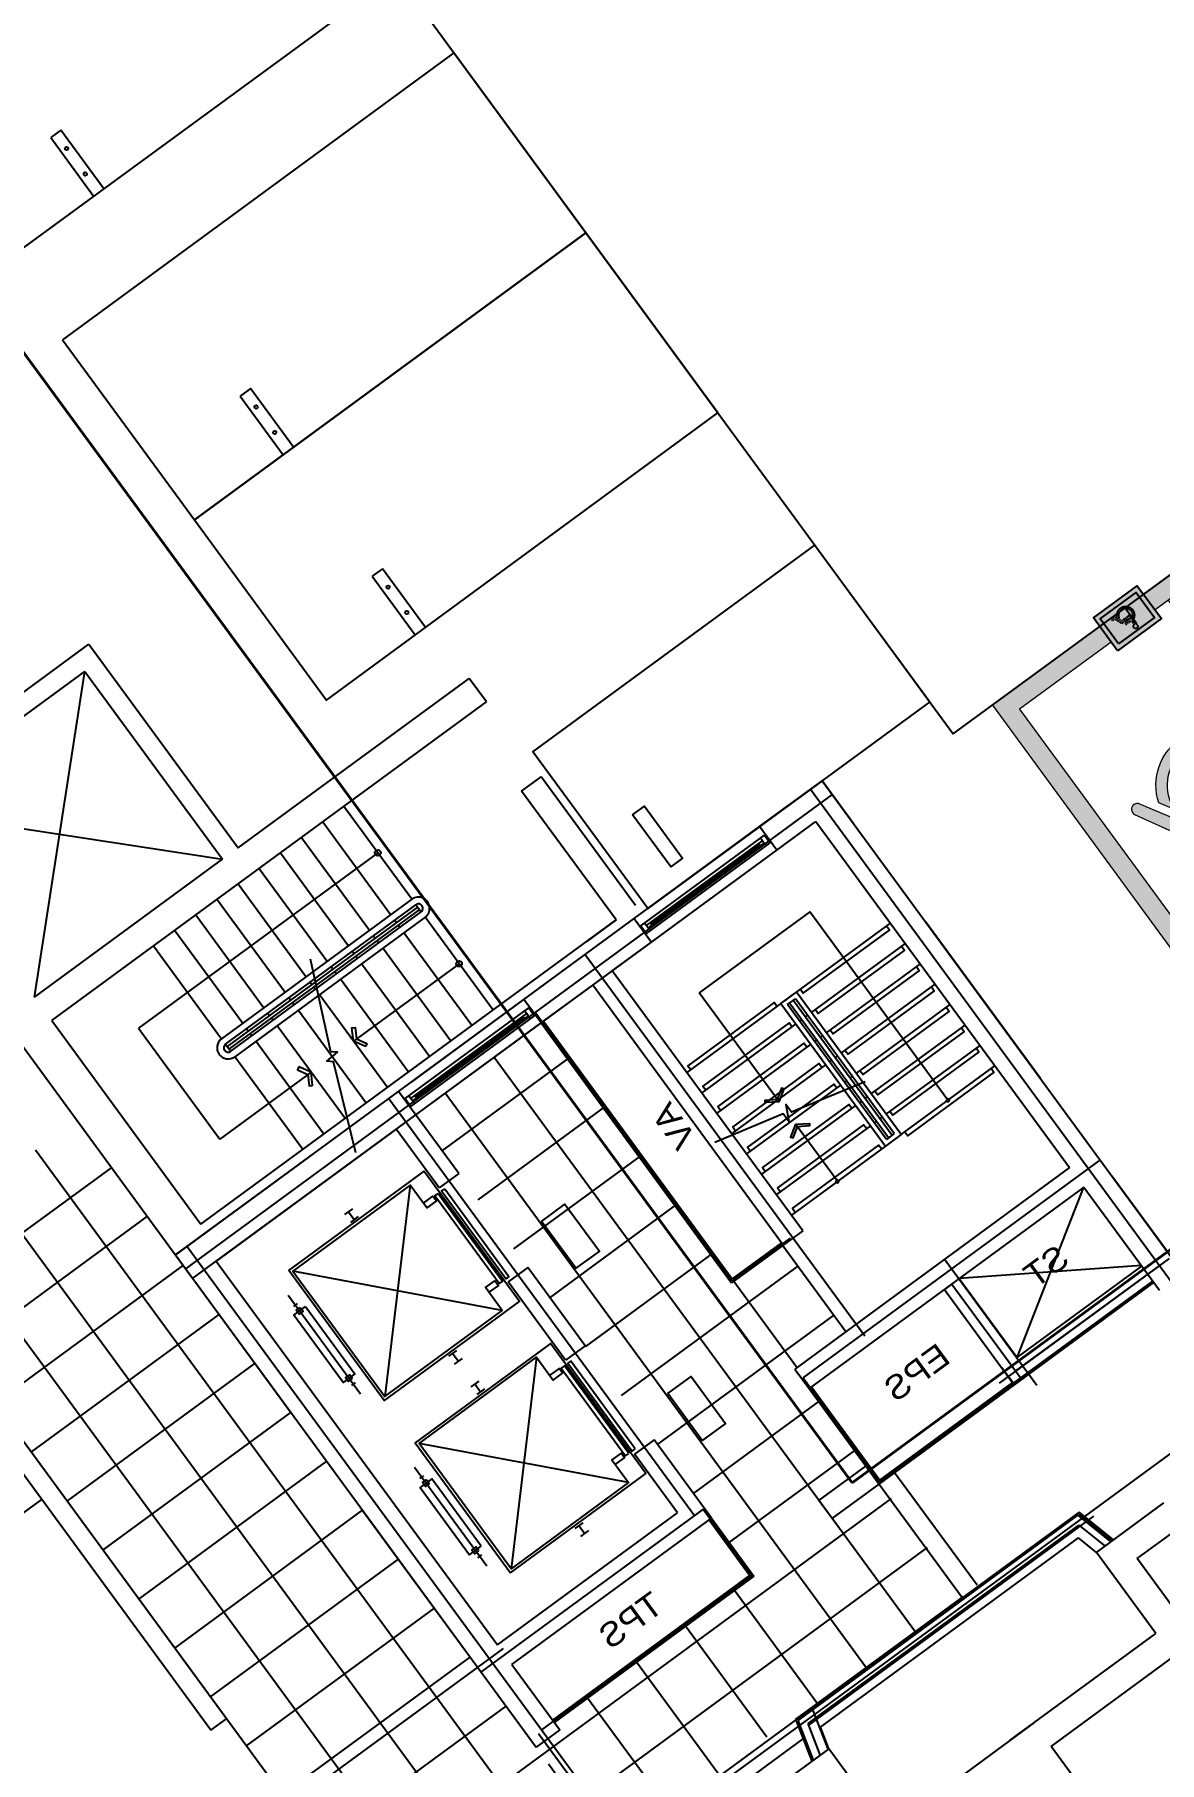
# Model space of a CAD drawing. Header units: millimetres. Extents: x 75184266 to 76346726, y -35077925 to -33679385.
# Drawn here: x 75500090 to 75511677, y -34609122 to -34591327 of the extents above; entities that cross this region are included whole.
import ezdxf
from ezdxf.enums import TextEntityAlignment as Align

# ---------------------------------------------------------------- set-up
doc = ezdxf.new("R2010")
doc.units = ezdxf.units.MM
doc.header["$LTSCALE"] = 50
doc.header["$MEASUREMENT"] = 0
doc.linetypes.add('XR-지하3층$0$H', pattern=[1.3, 0.8, -0.5])
doc.linetypes.add('XR-지하3층$0$HIDDEN2', pattern=[0.1875, 0.125, -0.0625])
for name, color, linetype in [('XR-지하3층$0$1HIDDEN2', 1, 'XR-지하3층$0$HIDDEN2'), ('XR-지하3층$0$5', 5, 'CONTINUOUS'), ('XR-지하3층$0$A-주차', 9, 'CONTINUOUS'), ('XR-지하3층$0$hat', 8, 'CONTINUOUS'), ('XR-지하3층$0$일반주차', 8, 'CONTINUOUS'), ('XR-지하3층$0$장애인', 11, 'CONTINUOUS')]:
    doc.layers.add(name, color=color, linetype=linetype)
doc.layers.add('건축', color=8, linetype='CONTINUOUS', plot=False)
doc.layers.add('유도관제-주차면B2', color=7, linetype='CONTINUOUS', lineweight=100)
doc.styles.add('울릉도m', font='')
doc.styles.get('울릉도m').set_extended_font_data('HY울릉도M')

# ---------------------------------------------------------------- blocks, each defined once
blk = doc.blocks.new('XR-지하3층$0$장애인 주차')
at = {"layer": 'XR-지하3층$0$5', "ltscale": 4}
h = blk.add_hatch(color=7, dxfattribs=at)
h.dxf.hatch_style = 1
h.paths.add_polyline_path([(3841.997264835671, -695.0780087946878), (4402.000121470854, -695.0780087946878), (4402.000121470854, -1115.080151271075), (3841.997264835671, -1115.080151271075)])
h.paths.add_polyline_path([(3891.997519892382, -1065.079896214363), (4351.99986641414, -1065.079896214363), (4351.99986641414, -745.0782638514011), (3891.997519892382, -745.0782638514011)], flags=16)
h.paths.add_polyline_path([(3982.199268697524, -989.8749685254544), (3988.055078290212, -973.1311586538368), (4011.176556505419, -981.2174290407376), (4046.302626567036, -898.3408815806098), (4135.870332298697, -898.3408815806098), (4137.145780135219, -880.6026270158372), (4072.273199870749, -880.602627015849), (4072.273199870749, -862.8643724511003), (4138.421227971735, -862.8643724511003), (4142.235960863689, -809.8110830911862, -3.722470104551928), (4160.964472694517, -796.67601004478), (4152.378934681071, -916.0791361453585), (4058.050227145791, -916.0791361453702), (4021.01875284036, -1003.451299681202)], flags=0)
h = blk.add_hatch(color=256, dxfattribs=at)
h.dxf.hatch_style = 1
h.paths.add_polyline_path([(4351.99986641414, -1065.079896214362), (4351.999866414141, -745.0782638514011), (3891.997519892383, -745.0782638514011), (3891.997519892382, -1065.079896214363)])
at = {"layer": 'XR-지하3층$0$hat'}
h = blk.add_hatch(color=7, dxfattribs=at)
edge = h.paths.add_edge_path()
edge.add_line((4160.964472694536, -796.67601004485), (4152.378934681087, -916.0791361454055))
edge.add_line((4152.37893468108, -916.0791361454167), (4058.050227145789, -916.0791361454283))
edge.add_line((4058.050227145791, -916.0791361454167), (4021.018752840348, -1003.451299681236))
edge.add_line((4021.018752840351, -1003.451299681236), (3982.199268697519, -989.874968525477))
edge.add_line((3982.199268697524, -989.874968525477), (3988.055078290214, -973.1311586538714))
edge.add_line((3988.055078290212, -973.1311586538714), (4011.176556505425, -981.2174290407828))
edge.add_line((4011.176556505419, -981.2174290407955), (4046.302626567057, -898.3408815806679))
edge.add_line((4046.302626567061, -898.340881580656), (4135.870332298704, -898.3408815806441))
edge.add_line((4135.870332298706, -898.340881580656), (4137.145780135244, -880.6026270158836))
edge.add_line((4137.145780135244, -880.6026270158836), (4072.273199870745, -880.6026270158953))
edge.add_line((4072.273199870749, -880.6026270158836), (4072.273199870746, -862.8643724511348))
edge.add_line((4072.273199870749, -862.8643724511348), (4138.421227971742, -862.8643724511229))
edge.add_line((4138.421227971745, -862.8643724511348), (4142.235960863693, -809.8110830912447))
edge.add_arc((4140.258635246823, -787.0722665791609), 22.82462689652929, -24.88272667549188, 274.96983382009233, ccw=False)
edge = h.paths.add_edge_path()
edge.add_line((4047.665030254847, -981.4920170499337), (4057.804424407357, -957.5691022683568))
edge.add_arc((4127.470813777448, -941.6413942127928), 71.46396078982474, 192.8780981385994, 416.1688054886157)
edge.add_line((4167.258228158817, -882.277606019873), (4168.678321340426, -862.5277004258722))
edge.add_arc((4127.470813777439, -941.641394212781), 89.20221535457303, 206.535022543775, 422.4865967028556, ccw=False)
at = {"layer": 'XR-지하3층$0$장애인', "lineweight": 5, "true_color": 0xffffff}
blk.add_hatch(color=7, dxfattribs=at).paths.add_polyline_path([(2471.998693153262, 3994.919848728925), (2471.998693153262, -1005.080151271075), (3841.997264835671, -1005.080151271075), (3841.997264835671, -805.0801512710747), (2671.998693153263, -805.0801512710751), (2671.998693153262, 3794.919848728925), (5571.998693153263, 3794.919848728926), (5571.998693153262, -805.080151271075), (4402.000121470854, -805.080151271075), (4402.000121470854, -1005.080151271075), (5771.998693153262, -1005.080151271075), (5771.998693153262, 3994.919848728925)])
h = blk.add_hatch(color=7, dxfattribs=at)
h.paths.add_polyline_path([(5571.998693153262, 2794.914747595385), (5571.998693153262, 3077.758902888156), (4854.837747312696, 3794.919848728925), (4571.993592018897, 3794.919848728925)])
h.paths.add_polyline_path([(4571.993592018706, 3044.916022878447), (4571.993592018645, 2762.071867584627), (5571.998693153263, 1762.066766450834), (5571.998693153263, 2044.910921743602)])
h.paths.add_polyline_path([(4571.993592018483, 2012.068041734125), (4571.993592018423, 1729.223886441228), (5571.998693153262, 729.2187853062899), (5571.99869315326, 1012.062940599053)])
h.paths.add_polyline_path([(5571.99869315326, -303.629195838255), (5571.99869315326, -20.78504054549086), (4571.993592018262, 979.220060589802), (4571.993592018202, 696.3759052969056)])
h.paths.add_polyline_path([(4571.99359201804, -53.62792055452175), (4571.99359201798, -336.4720758474171), (5040.601667441591, -805.080151271075), (5323.445822734374, -805.0801512710751)])
h = blk.add_hatch(color=7, dxfattribs=at)
h.paths.add_polyline_path([(3763.150870514194, 2216.264290113818, -1), (3462.570463011247, 2216.264290113882, -1)])
h.paths.add_polyline_path([(3992.194974712547, 1503.153291136039, -0.3430925305423056), (3870.429412635672, 1283.463612269276), (3381.11380824785, 1193.932868147644), (3089.64061403725, 708.0093506300605, -0.9316528967307836), (2986.990762166922, 769.5822570894251), (3329.523243890798, 1378.635825979506), (3638.530074299372, 1415.295302762543, 0.4460483878234904), (3688.559342324034, 1485.064711287606), (3600.488111895317, 1888.254374792776, -0.5961441325676429), (3698.969839655798, 2008.645807942122), (4213.677944949887, 1850.800996607583), (4443.199970943389, 1569.414632520067, -0.8833640971827884), (4354.906219544061, 1492.991562665783), (4150.936932001604, 1740.869922228085), (3925.143719778168, 1810.1136093145)])
h.paths.add_polyline_path([(4052.621828863025, 1393.018152349396), (4055.397873318553, 1527.544381644268, -1.526545251934503), (3257.253911445657, 820.1519422765429), (3348.0148907452, 968.8766923101947, 1.638056132797179)])
at = {"layer": 'XR-지하3층$0$1HIDDEN2', "color": 11}
for points in [[(4160.96447269452, -796.6760100447573), (4152.378934681071, -916.0791361453585), (4058.050227145791, -916.0791361453702), (4021.01875284036, -1003.451299681202), (3982.199268697524, -989.8749685254544), (3988.055078290212, -973.1311586538368), (4011.176556505419, -981.2174290407376), (4046.302626567036, -898.3408815806098), (4135.870332298697, -898.3408815806098), (4137.145780135219, -880.6026270158372), (4072.273199870749, -880.602627015849), (4072.273199870749, -862.8643724511003), (4138.421227971735, -862.8643724511003), (4142.235960863685, -809.8110830912219)], [(4167.258228158817, -882.2776060198148), (4168.678321340427, -862.5277004258032)]]:
    blk.add_lwpolyline(points, dxfattribs=at)
for centre, radius, start, end in [((4127.470813777439, -941.6413942127574), 89.20221535457668, 206.5350225406521, 62.48659670311565), ((4127.470813777439, -941.6413942127574), 71.46396078982, 192.8780981454637, 56.1688054908522), ((4140.258635247797, -787.0722665790381), 22.8246268965323, 335.1172733215335, 274.9698338172116)]:
    blk.add_arc(centre, radius, start, end, dxfattribs=at)
at = {"layer": 'XR-지하3층$0$5', "lineweight": 5}
for p, q in [((4571.993592018865, 3794.919848728925), (4571.99359201788, -805.1036164912276)), ((5571.998693153045, 2794.914747595602), (4571.99359201868, 3794.919848729143)), ((5571.998693153109, 3077.758902888307), (4854.837747312696, 3794.919848728925)), ((5571.998693152887, 2044.910921743978), (4571.993592018702, 3044.91602287845)), ((5571.998693152824, 1762.066766451273), (4571.993592018458, 2762.071867584813)), ((5571.998693152665, 1012.062940599649), (4571.993592018487, 2012.068041734122)), ((5571.998693152607, 729.2187853069445), (4571.993592018236, 1729.223886441416)), ((5571.998693152449, -20.78504054467885), (4571.993592018271, 979.2200605897937)), ((5571.998693152392, -303.6291958373836), (4571.99359201802, 696.3759052970881)), ((5323.445822734374, -805.080151271075), (4571.993592017399, -53.62792055387945)), ((5040.601667441591, -805.0801512710751), (4571.993592017149, -336.4720758465851))]:
    blk.add_line(p, q, dxfattribs=at)
at = {"layer": 'XR-지하3층$0$5', "ltscale": 4}
for p, q in [((4165.298914032375, -1004.579583198746), (4165.298914032418, -804.5785629718947)), ((4165.298914032418, -804.5785629718947), (4165.298914032399, -904.5790730853205))]:
    blk.add_line(p, q, dxfattribs=at)
at = {"layer": 'XR-지하3층$0$5', "lineweight": 5}
for points in [[(3841.997264835671, -1005.080151271075), (2471.998693153262, -1005.080151271075), (2471.998693153262, 3994.919848728925), (5771.998693153262, 3994.919848728925), (5771.998693153262, -1005.080151271075), (4402.000121470854, -1005.080151271075)], [(3841.997264835671, -805.080151271075), (2671.998693153262, -805.080151271075), (2671.998693153262, 3794.919848728925), (5571.998693153262, 3794.919848728925), (5571.998693153262, -805.080151271075), (4402.000121470854, -805.080151271075)]]:
    blk.add_lwpolyline(points, dxfattribs=at)
at = {"layer": 'XR-지하3층$0$5', "ltscale": 4}
for points in [[(3841.997264835671, -695.0780087946878), (3841.997264835671, -1115.080151271075), (4402.000121470854, -1115.080151271075), (4402.000121470854, -695.0780087946878)], [(3891.997519892382, -745.0782638514011), (3891.997519892382, -1065.079896214363), (4351.99986641414, -1065.079896214363), (4351.99986641414, -745.0782638514011)]]:
    blk.add_lwpolyline(points, close=True, dxfattribs=at)
at = {"layer": 'XR-지하3층$0$장애인', "color": 8, "lineweight": 5}
for p, q in [((3698.969839655798, 2008.645807942122, 0.0001127901416624), (4213.677944949887, 1850.800996607583, 0.0001127901416624)), ((3688.559342332695, 1485.064711247559), (3600.488111895317, 1888.254374792776, 0.0001127901416624)), ((3925.143719778168, 1810.1136093145, 0.0001127901416628), (4150.936931998761, 1740.869922228213, 0.0001127901416628)), ((4213.677944949887, 1850.800996607583, 0.0001127901416624), (4443.199970943389, 1569.414632520067, 0.0001127901416624)), ((4150.936931998761, 1740.869922228213, 0.0001127901416624), (4354.906219542198, 1492.991562667646, 0.0001127901416624)), ((4055.397873318553, 1527.544381644268), (4052.621828863025, 1393.018152349396)), ((3348.0148907452, 968.8766923101947), (3257.253911445657, 820.1519422765429))]:
    blk.add_line(p, q, dxfattribs=at)
at = {"layer": 'XR-지하3층$0$장애인', "color": 7, "lineweight": 5}
for points in [[(3523.087905746778, 2719.914365010331), (2773.084079896087, 2719.914365010489), (2773.084079896117, 2869.915130179697), (3523.087905746808, 2869.915130179538)], [(4473.091731597468, 2719.914365010173), (3723.087905746778, 2719.914365010331), (3723.087905746807, 2869.915130179538), (4473.091731597498, 2869.91513017938)]]:
    blk.add_lwpolyline(points, close=True, dxfattribs=at)
at = {"layer": 'XR-지하3층$0$장애인', "color": 8, "lineweight": 5, "extrusion": (0.9769639672697208, 0.2134043267054538, 0), "elevation": 4221.010056634456}
blk.add_lwpolyline([(616.5749219792176, -1.361e-12), (930.7731202234108, 7.74314296328e-05)], dxfattribs=at)
at = {"layer": 'XR-지하3층$0$장애인', "color": 8, "lineweight": 5}
for points in [[(3992.194974726538, 1503.153291048849, -0.3430925306230898), (3870.429412635905, 1283.463612269276), (3381.11380824785, 1193.932868147644), (3094.00334222139, 715.2825828427982)], [(3094.003420647085, 715.2827374036459, -1.00000207931052), (2986.990762167387, 769.5822570894251), (3329.523243890658, 1378.635825979506), (3639.504234780377, 1415.410873711946)]]:
    blk.add_lwpolyline(points, format="xyb", dxfattribs=at)
blk.add_circle((3612.86066676265, 2216.264290113847), 150.2902037515436, dxfattribs=at)
for centre, radius, start, end in [((3682.273866816963, 1921.827955426305, 0.0001127901416624), 88.40868183990986, 79.114325303064, 202.3184667627445), ((3810.443948158834, 999.9582689007906), 581.6782029713268, 198.0059943864644, 65.09494261077565), ((3632.220671032975, 1472.641407940697), 57.69215153581592, 276.2786130993196, 12.43534843258914), ((4394.302026809838, 1536.692142405893, 0.0001127901416624), 58.83681075443838, 227.9655321143891, 33.79042661822502), ((3809.277803001397, 999.938049550793), 462.3075622753882, 183.8524707476317, 58.23960059225904)]:
    blk.add_arc(centre, radius, start, end, dxfattribs=at)
blk = doc.blocks.new('XR-지하3층$0$일반형 주차')
at = {"layer": 'XR-지하3층$0$일반주차'}
for p, q in [((750.0025255382062, 3865.002096235752), (0.0025255680084229, 3865.002096235752)), ((750.0025255531073, 3735.002096228302), (750.0025255382062, 3865.002096235752)), ((0.0025255531072617, 3735.002096235752), (750.0025255531073, 3735.002096228302))]:
    blk.add_line(p, q, dxfattribs=at)
blk.add_lwpolyline([(2299.999999940395, 4999.999999992549), (-2.98023224e-08, 4999.999999992549), (-1.49011612e-08, 0), (2299.999999985099, 7.4505806e-09)], close=True, dxfattribs=at)
for centre in [(237.502578869462, 3800.000696554781), (562.5025884062052, 3800.000446856022)]:
    blk.add_circle(centre, 17.49999999999998, dxfattribs=at)
blk = doc.blocks.new('XR-지하3층$0$A$C73B52ADF')
at = {"layer": 'XR-지하3층$0$A-주차', "elevation": 1.5171617e-09}
for points in [[(-2037.699036538601, 2465.633505687117), (-37.69903653115035, 2465.633505679667), (-37.69903653860092, -1134.366494312882), (-2037.69903653115, -1134.366494312882)], [(-1166.27766495198, 2020.734899297357), (-1166.277664892375, 1870.734899297357), (-1832.191412292421, 1870.734898999333), (-1832.191412337124, 2020.734898991883)]]:
    blk.add_lwpolyline(points, close=True, dxfattribs=at)

msp = doc.modelspace()

# ---------------------------------------------------------------- hatches: boundary and pattern name
at = {"layer": '건축', "ltscale": 100}
h = msp.add_hatch(dxfattribs=at)
h.set_pattern_fill('NET', color=256, scale=5000, angle=90)
h.set_pattern_definition([(36.24595888596347, (75499316.60875481, -34604919.39172693), (-369.5329798461356, 504.0539423573985), []), (126.2459588859634, (75499316.60875481, -34604919.39172693), (-504.0539423573985, -369.5329798461356), [])])
h.paths.add_polyline_path([(75498606.9394567, -34603951.38176035), (75502775.71125168, -34609637.71010624), (75492896.6314452, -34616881.52997637), (75493428.3583023, -34617606.69600075), (75492218.70183966, -34618493.67471661), (75491509.1188669, -34617525.94954643), (75491630.08451317, -34617437.25167485), (75487828.32919435, -34612251.54468564), (75487706.9367623, -34612340.55549724), (75487517.38642327, -34612082.01243777), (75486331.90620944, -34612951.26395689), (75488347.0917181, -34615699.56234379), (75488275.53587128, -34616164.50455674), (75487725.21748495, -34616567.95501329), (75488399.35451889, -34617487.33921637), (75489234.01747802, -34616875.32390242), (75490475.78767549, -34618568.84295367), (75491844.54115704, -34620435.82998751), (75507909.73124534, -34608658.08743609), (75507930.02036186, -34608684.60452419), (75509659.43351197, -34607416.51502736), (75507932.78160927, -34605061.71710997), (75508452.93388838, -34604680.31626202), (75507793.61304294, -34603781.13829146), (75507273.4607638, -34604162.5391394), (75505320.54197857, -34601497.68597634), (75504017.44239989, -34602453.18171146), (75507499.62396187, -34607202.16086417), (75505201.27668287, -34608887.42042431), (75500516.75407244, -34602497.90037637)])

# ---------------------------------------------------------------- linework, layer by layer
at = {"layer": '건축', "ltscale": 1000}
for p, q in [((75509552.8161379, -34598530.17827857), (75480521.79680465, -34558932.4197273)), ((75509552.285832, -34598529.45495141, 0.0066974645305891), (75555037.54631868, -34565182.02507401, 0.0066974645305891)), ((75502067.1852302, -34608671.25960284, 0.0009611116418948192), (75499316.60875481, -34604919.39172693, 0.0009611116418948192)), ((75501905.88796866, -34608789.51015639, 0.0009611116418948192), (75499155.31149325, -34605037.64228047, 0.0009611116418948192)), ((75501905.88796863, -34608789.5101564, 0.0009605821344802166), (75502067.18523018, -34608671.25960284, 0.0009605821344802166))]:
    msp.add_line(p, q, dxfattribs=at)
at = {"layer": '건축', "ltscale": 100}
for p, q in [((75479182.28405404, -34566238.28758235), (75503182.02496651, -34598973.47800056)), ((75512674.7495789, -34605288.47121651), (75480080.98323965, -34629184.10109766)), ((75508065.3199242, -34608737.57079349), (75511000.63864549, -34606585.58599333)), ((75508266.33935381, -34608992.36754961), (75508109.24095504, -34608588.4037685))]:
    msp.add_line(p, q, dxfattribs=at)
at = {"layer": '건축', "extrusion": (-2.198176955555357e-06, -2.196721706628069e-06, 0.9999999999951712)}
for p, q in [((75498230.71616104, -34599378.70242498, 0.02152328868228892), (75500650.43931037, -34597605.3045902, 0.0307365118352152)), ((75500650.43931037, -34597605.3045902, 0.03073979875295661), (75502187.38022843, -34599702.39271804, 0.02951051667443494)), ((75498671.57243685, -34599303.56425849, 0.02265733753958443), (75500607.35095581, -34597884.84598998, 0.03002792788430497)), ((75500607.3509559, -34597884.84598991, 0.03003096810084281), (75502026.06922233, -34599820.62452148, 0.02889624332433982)), ((75502187.38022843, -34599702.39271803, 0.02950990312075419), (75504566.83546375, -34597958.63449542, 0.03856806658365473)), ((75504744.10632826, -34598200.5127752, 0.03765867342321942), (75504566.83546375, -34597958.63449541, 0.03780045889735869)), ((75506281.18024312, -34600297.7823713, 0.03642928497072262), (75505308.00744449, -34598969.93098914, 0.0372076518334735)), ((75503976.71632633, -34600232.27605274, 0.03227538427429977), (75503276.22418514, -34599276.48540616, 0.03283565381144626)), ((75506079.53664683, -34600445.56552351, 0.03642928497072262), (75505106.40809312, -34599117.77451159, 0.0372076164453269)), ((75503058.44910112, -34599436.09121048, 0.03200647686168168), (75503758.94124232, -34600391.88185706, 0.03144620732450676)), ((75502840.67401709, -34599595.6970148, 0.0311772999118034), (75503541.16615829, -34600551.48766138, 0.03061703037471375)), ((75503626.47025573, -34599754.38072945, 0.03255551904288723), (75501162.38550869, -34601560.29084878, 0.02317353540681211)), ((75502622.89893304, -34599755.30281916, 0.03034812296189671), (75503323.39107427, -34600711.09346572, 0.0297878534248639)), ((75500090.29069808, -34601239.34278283, 0.02152500027477799), (75502026.06921709, -34599820.6245143, 0.02889559061964064)), ((75502405.12384902, -34599914.90862347, 0.0295189460121037), (75503105.61599024, -34600870.69927005, 0.0289586764749572)), ((75502187.34876499, -34600074.51442778, 0.02868976906233911), (75502887.8409062, -34601030.30507438, 0.02812949952522104)), ((75501969.57368095, -34600234.12023214, 0.02786059211243241), (75502670.06582217, -34601189.91087871, 0.02730032257534276)), ((75503976.71632633, -34600232.27605274, 0.03227538427429977), (75502016.74057007, -34601668.72829168, 0.02481279172582163)), ((75502058.11985269, -34601725.18849868, 0.02477969563506122), (75504018.09560896, -34600288.73625971, 0.03224228818356778)), ((75504035.82958722, -34600312.93349128, 0.03222810414462174), (75502075.85383093, -34601749.38573021, 0.02476551159608675)), ((75504053.56356546, -34600337.13072282, 0.03221392010573254), (75502093.58780919, -34601773.58296176, 0.02475132755722598)), ((75504035.82958722, -34600312.93349128, 0.03222810414462174), (75504018.09560896, -34600288.73625971, 0.03224228818356778)), ((75504035.82958722, -34600312.93349128, 0.03222810414462174), (75504053.56356546, -34600337.13072283, 0.03221392010570412)), ((75504053.56356546, -34600337.13072282, 0.03221392010573254), (75504071.29754372, -34600361.32795437, 0.03219973606681492)), ((75501751.79859692, -34600393.72603644, 0.02703141516263941), (75502452.29073814, -34601349.51668303, 0.02647114562552133)), ((75501804.47832713, -34603578.27395662, 0.02015313769010163), (75506079.53556141, -34600445.56631894, 0.03642928173786686)), ((75502111.32178748, -34601797.78019334, 0.02473714351827994), (75504071.29754373, -34600361.32795439, 0.0321997360667865)), ((75504112.67682633, -34600417.78816136, 0.03216663997602609), (75502152.70107007, -34601854.24040031, 0.0247040474274911)), ((75503800.32052493, -34600448.34206403, 0.03141311123371793), (75503818.05450316, -34600472.53929561, 0.03139892719471504)), ((75503835.78848143, -34600496.73652715, 0.03138474315585427), (75503853.52245972, -34600520.9337587, 0.03137055911705033)), ((75504813.16896756, -34601373.57880796, 0.03160637043890802), (75504112.67682633, -34600417.78816136, 0.03216663997602609)), ((75506079.5366468, -34600445.56552351, 0.03642928587035499), (75505780.98698343, -34600664.12473957, 0.03529403230672301)), ((75501534.0235129, -34600553.33184079, 0.02620223821278955), (75502234.51565412, -34601509.12248735, 0.02564196867572832)), ((75501718.39855395, -34604137.49129771, 0.01873753766830077), (75506638.6194437, -34600531.74223217, 0.03746976872434971)), ((75503582.5454409, -34600607.94786837, 0.03058393428383965), (75503600.27941915, -34600632.14509992, 0.03056975024495046)), ((75503618.0133974, -34600656.34233145, 0.03055556620603284), (75503635.74737567, -34600680.53956302, 0.03054138216717206)), ((75504595.39388354, -34601533.18461227, 0.03077719348908659), (75503894.90174231, -34600577.39396567, 0.03133746302620466)), ((75501316.24842888, -34600712.93764511, 0.0253730612629397), (75502016.74057008, -34601668.72829166, 0.02481279172587847)), ((75503364.77035686, -34600767.55367269, 0.02975475733407507), (75503382.50433512, -34600791.75090426, 0.02974057329507218)), ((75503400.23831338, -34600815.94813581, 0.02972638925618298), (75503417.97229165, -34600840.14536737, 0.02971220521729379)), ((75504377.6187995, -34601692.79041661, 0.02994801653917989), (75503677.12665826, -34600736.99977001, 0.03050828607635481)), ((75503146.99527285, -34600927.15947701, 0.02892558038425364), (75503164.72925109, -34600951.35670859, 0.02891139634527917)), ((75503182.46322933, -34600975.55394012, 0.02889721230636155), (75503200.19720763, -34600999.75117171, 0.02888302826750078)), ((75503942.06863141, -34602012.00202525, 0.02828966263950861), (75503241.57649024, -34601056.21137867, 0.02884993217668352)), ((75504462.92289694, -34600895.68348467, 0.03188650520741021), (75503374.0474816, -34601693.71250277, 0.02774062047660664)), ((75504159.84371546, -34601852.39622093, 0.02911883958938688), (75503459.35157424, -34600896.60557435, 0.02967910912647653)), ((75502929.2201888, -34601086.76528135, 0.02809640343437536), (75502946.95416707, -34601110.9625129, 0.02808221939551458)), ((75502964.68814534, -34601135.15974446, 0.02806803535656854), (75502982.42212357, -34601159.35697602, 0.02805385131765092)), ((75503724.2935474, -34602171.60782958, 0.02746048568974402), (75503023.80140617, -34601215.817183, 0.02802075522680525)), ((75502493.67002074, -34601405.97689001, 0.02643804953470408), (75502511.403999, -34601430.17412155, 0.02642386549581488)), ((75502711.44510478, -34601246.37108567, 0.02726722648458235), (75502729.17908305, -34601270.56831723, 0.02725304244569315)), ((75502746.91306129, -34601294.76554877, 0.02723885840677553), (75502764.64703953, -34601318.96278035, 0.02722467436777265)), ((75503506.51846337, -34602331.21363392, 0.02663130873989417), (75502806.02632216, -34601375.42298731, 0.02719157827701224)), ((75500267.63156654, -34601481.31430293, 0.02138316381174832), (75501804.57634994, -34603578.40770442, 0.0201538786426454)), ((75501162.38550869, -34601560.29084878, 0.02317353540681211), (75501998.83814985, -34602701.59360398, 0.02250452157136351)), ((75502275.89493673, -34601565.58269433, 0.02560887258491107), (75502293.628915, -34601589.77992589, 0.02559468854599345)), ((75502529.13797724, -34601454.3713531, 0.02640968145689726), (75502546.87195551, -34601478.56858469, 0.02639549741795122)), ((75503288.74337934, -34602490.81943824, 0.02580213179007274), (75502588.25123814, -34601535.02879167, 0.02636240132716239)), ((75502058.11985269, -34601725.18849868, 0.02477969563506122), (75502075.85383093, -34601749.38573021, 0.02476551159608675)), ((75502075.85383093, -34601749.38573021, 0.02476551159608675), (75502093.58780919, -34601773.58296176, 0.02475132755722598)), ((75502311.3628932, -34601613.97715745, 0.02558050450699056), (75502329.0968715, -34601638.174389, 0.02556632046821505)), ((75503070.96829532, -34602650.42524255, 0.0249729548402513), (75502370.47615409, -34601694.63459597, 0.02553322437736938)), ((75502093.58780919, -34601773.58296176, 0.02475132755722598), (75502111.32178748, -34601797.78019334, 0.02473714351827994)), ((75502853.19321129, -34602810.03104688, 0.02414377789042987), (75502152.70107007, -34601854.24040031, 0.0247040474274911)), ((75502938.49730392, -34602012.92411847, 0.02608226654029977), (75501998.83814985, -34602701.59360398, 0.02250452157136351))]:
    msp.add_line(p, q, dxfattribs=at)
at = {"layer": '건축', "ltscale": 0.5}
for p, q in [((75500090.29069808, -34601239.34278282, 0.02152500027477799), (75500607.3509559, -34597884.84598991, 0.03003096810084281)), ((75498671.57243685, -34599303.56425849, 0.02265733753958443), (75502026.06922233, -34599820.62452146, 0.02889624332433982)), ((75508170.09662661, -34606425.33290615, 2.960960801391284e-06), (75508653.92079479, -34606070.56958892, -9.870376283056092e-07)), ((75508951.22044441, -34606137.79830845), (75509798.14370303, -34607293.00614084, -1.999262479526753e-09)), ((75508306.10002048, -34606610.81355117, 2.960960801391284e-06), (75508789.92418867, -34606256.05023394, -9.870376284272025e-07)), ((75508789.92418866, -34606256.05023394), (75509636.84744728, -34607411.25806633, -1.999262479526753e-09)), ((75496163.45340095, -34609345.57285915), (75500163.60828596, -34606412.97174191, 0.0009611109826260712)), ((75508306.10002048, -34606610.81355117, 2.960960801391284e-06), (75508170.09662661, -34606425.33290616, 2.960941762613198e-06)), ((75507930.02036186, -34608684.60452419), (75506300.63853163, -34609879.38122291)), ((75508005.06760868, -34608877.58147256), (75506418.90461424, -34610040.66709863))]:
    msp.add_line(p, q, dxfattribs=at)
at = {"layer": '건축'}
for p, q in [((75507557.03598733, -34599484.33060471), (75508202.18610074, -34599011.2752896)), ((75508202.18610074, -34599011.2752896), (75511918.62692253, -34604079.73587129)), ((75507734.43173051, -34599726.26189724), (75508137.65055138, -34599430.6023253)), ((75508137.65055138, -34599430.6023253), (75510751.28116742, -34602995.05670186)), ((75506266.73576051, -34600430.44123498), (75507557.03598732, -34599484.33060472)), ((75506333.93205129, -34600505.17180769), (75507608.10352528, -34599570.88756031)), ((75506394.94960478, -34600503.83048791), (75507588.47731458, -34599628.67815494)), ((75507567.78164318, -34599600.45351751), (75507626.91355757, -34599681.09728169)), ((75507608.10352528, -34599570.88756031), (75507667.23543967, -34599651.53132448)), ((75506393.06396568, -34600585.81557187), (75507667.23543967, -34599651.53132448)), ((75506412.69017637, -34600528.02497723), (75507606.21788616, -34599652.87264426)), ((75506444.13150369, -34600672.3725275), (75507734.4317305, -34599726.26189724)), ((75506444.14177267, -34600486.36177536), (75507557.02571829, -34599670.34135679)), ((75507548.15543248, -34599658.24411212), (75507565.89600408, -34599682.43860146)), ((75505129.65868542, -34601264.20122802), (75506266.73576051, -34600430.44123496)), ((75506333.93205129, -34600505.17180769), (75506393.06396568, -34600585.81557187)), ((75506374.25393339, -34600475.60585049), (75506433.38584778, -34600556.24961467)), ((75506435.27148688, -34600474.26453069), (75506453.01205847, -34600498.45902003)), ((75506040.9126828, -34600968.03209945), (75506444.13150369, -34600672.3725275)), ((75508004.09224056, -34603645.4050701), (75506040.9126828, -34600968.03209945)), ((75505307.05442858, -34601506.13252055), (75505839.30327237, -34601115.86188542)), ((75507802.4828301, -34603793.23485606), (75505839.30327235, -34601115.86188543)), ((75509014.84111024, -34602656.27074029), (75507938.64026836, -34601188.55423228)), ((75503839.35845858, -34602210.31185827), (75505129.65868539, -34601264.20122802)), ((75503906.55474935, -34602285.042431), (75505180.72622335, -34601350.75818361)), ((75503967.57230285, -34602283.7011112), (75505161.10001265, -34601408.54877824)), ((75505140.40434125, -34601380.32414081), (75505199.53625564, -34601460.96790498)), ((75505180.72622335, -34601350.75818361), (75505239.85813774, -34601431.40194778)), ((75507777.35274, -34601306.81806107), (75508853.5535819, -34602774.53456906)), ((75503965.68666375, -34602365.68619517), (75505239.85813774, -34601431.40194778)), ((75503985.31287444, -34602307.89560053), (75505178.84058423, -34601432.74326756)), ((75504016.75420175, -34602452.2431508), (75505307.05442856, -34601506.13252054)), ((75504016.76447074, -34602266.23239866), (75505129.64841636, -34601450.21198009)), ((75505120.77813055, -34601438.11473542), (75505138.51870215, -34601462.30922475)), ((75501541.01117955, -34603895.5714184), (75503839.35845858, -34602210.31185827)), ((75504460.24355969, -34603057.07138211), (75503839.35845858, -34602210.31185827)), ((75503906.55474935, -34602285.042431), (75503965.68666375, -34602365.68619517)), ((75503946.87663145, -34602255.47647379), (75504006.00854585, -34602336.12023797)), ((75504007.89418495, -34602254.13515399), (75504025.63475654, -34602278.32964332)), ((75503815.14479132, -34602600.07293676), (75501960.33821526, -34603960.10696774)), ((75504258.63414924, -34603204.90116807), (75503815.14479132, -34602600.07293676)), ((75509014.83952355, -34602656.26857635), (75508853.55199519, -34602774.53240513)), ((75510751.28116743, -34602995.05670187), (75507920.68504463, -34605070.58689711)), ((75503960.53472635, -34603175.47780883), (75503696.98889396, -34605352.7567515)), ((75504460.24355969, -34603057.07138211), (75504258.63414924, -34603204.90116807)), ((75510899.1109534, -34603196.6661123), (75508068.5148306, -34605272.19630755)), ((75510212.09134664, -34604952.84387057), (75510899.1109534, -34603196.6661123)), ((75510899.1109534, -34603196.6661123), (75511676.69563001, -34604257.13161445)), ((75503364.85673295, -34603420.05443929), (75503284.21296877, -34603479.18635368)), ((75503324.53485087, -34603449.62039649), (75503383.66676524, -34603530.26416066)), ((75503423.98864734, -34603500.69820348), (75503343.34488316, -34603559.83011786)), ((75508004.09224056, -34603645.4050701), (75507802.4828301, -34603793.23485606)), ((75501541.01117957, -34603895.57141838), (75505257.45200136, -34608964.0320001)), ((75501960.33821526, -34603960.10696774), (75504857.8020204, -34607911.65141238)), ((75504906.6453566, -34604465.77803564), (75502750.87826371, -34604062.45652469)), ((75505169.82653238, -34604024.79655223), (75504968.21712193, -34604172.62633819)), ((75511491.02140716, -34604003.91017903), (75509614.85900876, -34604138.34184898)), ((75509461.63585684, -34604250.69248631), (75510171.21883205, -34605218.41765985)), ((75509614.85900877, -34604138.34184897), (75510212.09134664, -34604952.84387057)), ((75502702.21155444, -34604308.94496539), (75503447.27367575, -34605325.05639401)), ((75502796.28738847, -34604394.96669203), (75502755.96550639, -34604424.53264922)), ((75504435.1443834, -34604879.70657087), (75504354.50061923, -34604938.83848527)), ((75504453.95441572, -34604989.91629225), (75504394.82250133, -34604909.27252807)), ((75504494.27629781, -34604960.35033506), (75504413.63253362, -34605019.48224945)), ((75505261.43684295, -34604949.6406207), (75504997.89101055, -34607126.91956338)), ((75505761.14567629, -34604831.23419399), (75505559.53626584, -34604979.06397996)), ((75503393.51972382, -34605209.46871021), (75503353.19784173, -34605239.0346674)), ((75504665.75884953, -34605194.21725117), (75504585.11508536, -34605253.34916556)), ((75504625.43696745, -34605223.78320836), (75504684.56888184, -34605304.42697254)), ((75504724.89076394, -34605274.86101536), (75504644.24699976, -34605333.99292973)), ((75508006.69650224, -34605162.52181517), (75508793.15096615, -34606235.08388215)), ((75508068.5148306, -34605272.19630755), (75508789.92418867, -34606256.05023393)), ((75508092.70795986, -34605254.45673323), (75508796.37774362, -34606214.11753035)), ((75506207.54747319, -34606239.94084752), (75504051.7803803, -34605836.61933656)), ((75506470.72864896, -34605798.9593641), (75506269.11923851, -34605946.78915007)), ((75507062.04779287, -34606605.39700586), (75506470.72864896, -34605798.9593641)), ((75506712.60859644, -34606551.61738139), (75506269.11923851, -34605946.78915007)), ((75504748.17579237, -34607099.21920592), (75504003.11367105, -34606083.10777729)), ((75504097.18950507, -34606169.12950391), (75504056.86762299, -34606198.6954611)), ((75504857.8020204, -34607911.65141238), (75506712.60859644, -34606551.61738139)), ((75510848.53488547, -34606544.60829854), (75507930.02036186, -34608684.60452419)), ((75507954.22277206, -34608691.65857427), (75510847.98524103, -34606569.81175414)), ((75510847.98524103, -34606569.81175413), (75511187.09469351, -34606841.96929897)), ((75511203.79240716, -34606829.72572646), (75510848.53488548, -34606544.60829853)), ((75511028.46641439, -34606958.28323741), (75511722.00278613, -34606449.74877379)), ((75505005.63180637, -34608113.26082282), (75507062.04779287, -34606605.39700586)), ((75505736.0465, -34606653.86938275), (75505655.40273583, -34606713.00129715)), ((75505754.8565323, -34606764.07910413), (75505695.72461791, -34606683.43533996)), ((75505795.17841439, -34606734.51314694), (75505714.53465022, -34606793.64506133)), ((75507037.85466363, -34606623.13658018), (75507457.69125828, -34607195.70730924)), ((75507062.04779288, -34606605.39700587), (75507499.62396187, -34607202.16086417)), ((75508057.0830152, -34608721.63828705), (75510845.64925209, -34606676.92644013)), ((75510845.64925209, -34606676.92644013), (75511116.12941077, -34606894.00448193)), ((75511447.7934501, -34607022.81878677), (75511899.39852932, -34606691.68006631)), ((75511028.46641439, -34606958.28323742), (75510842.76361872, -34606809.24458171)), ((75504694.42184041, -34606983.63152208), (75504654.09995833, -34607013.19747928)), ((75507456.46112107, -34607194.02965519), (75505426.48987591, -34608687.22463343)), ((75507499.62396187, -34607202.16086417), (75505443.20797536, -34608710.02468114)), ((75505005.63180637, -34608113.26082282), (75505499.3832939, -34608786.63625693)), ((75507930.02036186, -34608684.60452419), (75508095.12368655, -34609109.15222067)), ((75508111.82140018, -34609096.90864818), (75507954.22277206, -34608691.65857427)), ((75508182.78668293, -34609044.8734652), (75508057.0830152, -34608721.63828705)), ((75510382.43900701, -34608715.40406114), (75508882.46499322, -34609815.25766888)), ((75511967.17431274, -34610876.65694115), (75510559.8347502, -34608957.33535369))]:
    msp.add_line(p, q, dxfattribs=at)
at = {"layer": '건축', "linetype": 'XR-지하3층$0$H', "ltscale": 50}
msp.add_lwpolyline([(75520781.14822146, -34596862.0934822), (75513103.86187182, -34602491.45173227), (75513902.1427161, -34603580.14254865), (75512373.94338495, -34604700.69232635), (75508202.18610074, -34599011.2752896), (75501541.01117957, -34603895.57141839), (75505771.8996418, -34609665.63272823), (75504203.3791649, -34610815.74795422), (75503375.53236343, -34609686.73525576), (75497899.82077597, -34613701.7922428)], dxfattribs=at)
at = {"layer": '건축', "extrusion": (-2.198176955555357e-06, -2.196721706628069e-06, 0.9999999999951712), "elevation": -89.93174325519898}
for points in [[(75502364.76873562, -34599944.43204571), (75504744.10614616, -34598200.51305633)], [(75500267.72667326, -34601481.44460163), (75502364.76873562, -34599944.43204571)]]:
    msp.add_lwpolyline(points, dxfattribs=at)
at = {"layer": '건축', "extrusion": (1.435576929456398e-06, -2.756208820811315e-06, 0.9999999999951712), "elevation": 203.6653941870191}
msp.add_lwpolyline([(75505106.63833837, -34599117.60517386), (75505308.00736701, -34598969.93055926)], dxfattribs=at)
at = {"layer": '건축'}
for points in [[(75508081.22045447, -34599099.97316118), (75512344.33582245, -34604913.98533946)], [(75508305.66695091, -34599152.4018769), (75501644.49202974, -34604036.69800569)], [(75508076.58115427, -34600361.99672558), (75506937.4879853, -34601197.23501636)], [(75507938.64026836, -34601188.55423228), (75508906.36543846, -34600478.97125959)], [(75507978.9621503, -34601158.98827517), (75508008.5281075, -34601199.31015725), (75508895.60951357, -34600548.85909887), (75508866.04355636, -34600508.53721678)], [(75509498.70369531, -34602301.47925394), (75508076.58115427, -34600361.99672558)], [(75508092.38324575, -34601398.22801913), (75509060.10841586, -34600688.64504646)], [(75505762.71223441, -34600800.01569991), (75508642.4364652, -34604727.36701527)], [(75508132.70512772, -34601368.66206201), (75508162.2710849, -34601408.9839441), (75509049.35249096, -34600758.53288574), (75509019.78653379, -34600718.21100364)], [(75508246.12622316, -34601607.90180598), (75509213.85139327, -34600898.3188333)], [(75508286.44810513, -34601578.33584888), (75508316.01406233, -34601618.65773097), (75509203.09546839, -34600968.20667259), (75509173.52951118, -34600927.88479049)], [(75507759.96856074, -34602318.92928669), (75506937.48639861, -34601197.23285244)], [(75507777.35274, -34601306.81806107), (75507938.64026836, -34601188.55423228)], [(75507817.67462207, -34601277.25210386), (75507898.31838626, -34601218.12018947)], [(75508399.86920059, -34601817.57559285), (75509367.5943707, -34601107.99262017)], [(75508440.19108255, -34601788.00963574), (75508469.75703976, -34601828.33151783), (75509356.8384458, -34601177.88045946), (75509327.27248861, -34601137.55857736)], [(75505245.23610021, -34601396.45802816), (75507273.46076381, -34604162.5391394)], [(75507777.3511533, -34601306.81589713), (75506809.62598318, -34602016.39886982)], [(75507737.02927133, -34601336.38185424), (75507707.46331413, -34601296.05997215), (75506820.38190807, -34601946.51103053), (75506849.94786526, -34601986.83291262)], [(75507847.24057928, -34601317.57398595), (75507927.88434345, -34601258.44207156)], [(75508864.30950679, -34602704.64672978), (75507847.24057928, -34601317.57398595)], [(75508884.47044784, -34602689.86375118), (75507867.40152031, -34601302.79100735)], [(75507907.72340241, -34601273.22505016), (75508924.79232992, -34602660.29779398)], [(75508944.95327097, -34602645.51481539), (75507927.88434345, -34601258.44207156)], [(75508553.612178, -34602027.24937971), (75509521.33734812, -34601317.66640702)], [(75508593.93405996, -34601997.68342259), (75508623.50001715, -34602038.00530468), (75509510.58142322, -34601387.55424629), (75509481.01546603, -34601347.23236421)], [(75505307.0544286, -34601506.13252058), (75507270.23398633, -34604183.50549118)], [(75505331.24755786, -34601488.39294626), (75507276.68754128, -34604141.57278761)], [(75507931.09413071, -34601516.48968399), (75506963.36896059, -34602226.07265668)], [(75507890.77224874, -34601546.0556411), (75507861.20629154, -34601505.73375901), (75506974.12488548, -34602156.1848174), (75507003.69084269, -34602196.50669948)], [(75507991.57854053, -34601472.14291212), (75507971.4175995, -34601486.92589073)], [(75508031.90042262, -34601442.57695492), (75508052.06136367, -34601427.79397633)], [(75508707.35515542, -34602236.92316657), (75509675.08032553, -34601527.34019388)], [(75508747.67703739, -34602207.35720946), (75508777.24299458, -34602247.67909155), (75509664.32440063, -34601597.22803316), (75509634.75844344, -34601556.90615108)], [(75508084.83710812, -34601726.16347085), (75507117.11193801, -34602435.74644353)], [(75508044.51522616, -34601755.72942796), (75508014.94926897, -34601715.40754586), (75507127.86786291, -34602365.85860425), (75507157.4338201, -34602406.18048634)], [(75508145.32151796, -34601681.81669898), (75508125.16057691, -34601696.59967758)], [(75508185.64340004, -34601652.25074179), (75508205.80434108, -34601637.46776319)], [(75508861.09813283, -34602446.59695342), (75509828.82330294, -34601737.01398075)], [(75508901.4200148, -34602417.03099631), (75508930.98597199, -34602457.35287839), (75509818.06737804, -34601806.90182003), (75509788.50142086, -34601766.57993793)], [(75508238.58008555, -34601935.83725771), (75507270.85491543, -34602645.4202304)], [(75508198.25820358, -34601965.40321481), (75508168.69224639, -34601925.08133272), (75507281.61084032, -34602575.53239111), (75507311.17679751, -34602615.8542732)], [(75508299.06449537, -34601891.49048584), (75508278.90355432, -34601906.27346443)], [(75508339.38637747, -34601861.92452866), (75508359.5473185, -34601847.14155004)], [(75509014.84111024, -34602656.27074029), (75509982.56628035, -34601946.6877676)], [(75508646.29171337, -34602114.11779489), (75507885.82826743, -34602423.5619159), (75507829.15126657, -34602346.2661487), (75507858.21787739, -34602519.93525238), (75507801.54087657, -34602442.63948517), (75507095.76771753, -34602736.40848377)], [(75508452.80747278, -34602101.1642727), (75508432.64653175, -34602115.94725129)], [(75508493.12935486, -34602071.5983155), (75508513.29029591, -34602056.81533691)], [(75509055.16299221, -34602626.70478316), (75509084.72894941, -34602667.02666526), (75509971.81035545, -34602016.57560689), (75509942.24439828, -34601976.25372479)], [(75503738.55375336, -34602284.22675125), (75506887.32819466, -34606578.50719362)], [(75508392.32306296, -34602145.51104456), (75507424.59789284, -34602855.09401725)], [(75508352.00118099, -34602175.07700168), (75508322.43522379, -34602134.75511958), (75507435.35381773, -34602785.20617796), (75507464.91977493, -34602825.52806006)], [(75507759.9685944, -34602318.92928508), (75507616.47568293, -34602325.82504762), (75507617.04058467, -34602300.26331224), (75507740.6926835, -34602292.64090884)], [(75507759.9685944, -34602318.92928508), (75507809.69117679, -34602184.1500879), (75507785.14247888, -34602177.00286031), (75507740.6926835, -34602292.64090884)], [(75508646.87233229, -34602281.27210236), (75508667.03327334, -34602266.48912378)], [(75508546.06604037, -34602355.18483143), (75507578.34087026, -34603064.76780411)], [(75508505.7441584, -34602384.75078853), (75508476.17820121, -34602344.42890644), (75507589.09679516, -34602994.87996483), (75507618.66275235, -34603035.20184691)], [(75508606.55045019, -34602310.83805955), (75508586.38950916, -34602325.62103815)], [(75508800.61530972, -34602490.94588923), (75508820.77625075, -34602476.16291062)], [(75508699.80901779, -34602564.85861828), (75507732.08384767, -34603274.44159096)], [(75508659.48713581, -34602594.42457539), (75508629.92117862, -34602554.1026933), (75507742.83977255, -34603204.55375169), (75507772.40572976, -34603244.87563378)], [(75507927.94755119, -34602548.01806627), (75507878.22496884, -34602682.79726347), (75507902.77366671, -34602689.94449104), (75507947.2234621, -34602574.30644251)], [(75507927.94755119, -34602548.01806627), (75508071.44046266, -34602541.12230374), (75508070.87556091, -34602566.68403913), (75507947.2234621, -34602574.30644251)], [(75508359.61052632, -34603136.71754472), (75507927.94755124, -34602548.01806617)], [(75508760.29342762, -34602520.51184642), (75508740.13248657, -34602535.29482501)], [(75508944.95327097, -34602645.51481539), (75508864.30950679, -34602704.64672978)], [(75508853.5519952, -34602774.53240514), (75507885.82682508, -34603484.11537783)], [(75508813.23011325, -34602804.09836224), (75508783.66415605, -34602763.77648015), (75507896.58274998, -34603414.22753854), (75507926.14870718, -34603454.54942063)], [(75508006.69650224, -34605162.52181517), (75511055.03078832, -34602927.33545107)], [(75504096.53812945, -34603360.95846643), (75504193.31064646, -34603290.00016916), (75504228.7897951, -34603338.38642767), (75504132.01727809, -34603409.34472494), (75503960.53472635, -34603175.47780883), (75502750.87826371, -34604062.45652469), (75503696.98889396, -34605352.7567515), (75504906.6453566, -34604465.77803564), (75504735.16280487, -34604231.91111954), (75504831.93532188, -34604160.95282227), (75504867.41447051, -34604209.33908077), (75504770.6419535, -34604280.29737804)], [(75507874.25680713, -34603722.00637705), (75507273.46076381, -34604162.5391394)], [(75501661.97682583, -34603806.87354681), (75505892.86530285, -34609576.93487686)], [(75507802.4828301, -34603793.23485607), (75507270.23398633, -34604183.50549118)], [(75507784.7432558, -34603769.04172681), (75507276.68754128, -34604141.57278761)], [(75505761.14567629, -34604831.23419399), (75505169.82653238, -34604024.79655223)], [(75511676.73650558, -34604003.51723727), (75510194.90733875, -34605090.06616426)], [(75510212.09134664, -34604952.84387057), (75511496.34329125, -34604011.16813391)], [(75505559.53626584, -34604979.06397996), (75504968.21712193, -34604172.62633819)], [(75509538.24743283, -34604194.51716768), (75510250.78700371, -34605166.27452939)], [(75510171.21883205, -34605218.41765985), (75511608.6939286, -34604164.39128584)], [(75510183.04521492, -34605234.54641268), (75511620.52031147, -34604180.52003868)], [(75506071.5440701, -34606054.46018992), (75506168.3165871, -34605983.50189265), (75506132.83743848, -34605935.11563414), (75506036.06492145, -34606006.07393141), (75506207.54747319, -34606239.94084752), (75504997.89101055, -34607126.91956338), (75504051.7803803, -34605836.61933656), (75505261.43684295, -34604949.6406207), (75505432.91939467, -34605183.50753681), (75505529.69191168, -34605112.54923955), (75505494.21276306, -34605064.16298104), (75505397.44024605, -34605135.12127831)], [(75510165.30564061, -34605210.35328342), (75510053.54631059, -34605057.93655303)], [(75508789.92418867, -34606256.05023393), (75510183.04521492, -34605234.54641268)], [(75510250.78700371, -34605166.27452939), (75508793.15096615, -34606235.08388215)], [(75508796.37774362, -34606214.11753035), (75510165.3056406, -34605210.35328343)], [(75506976.03633524, -34606513.4620878), (75504689.78562085, -34608189.85186077)], [(75506976.03633524, -34606513.4620878), (75507478.65761006, -34607198.9340867), (75505313.37254193, -34608786.62598808)], [(75508270.44967933, -34608980.59470971), (75508184.14566858, -34608758.67204992), (75510842.76361872, -34606809.24458171)], [(75511640.48172832, -34607792.94619659), (75511028.46641439, -34606958.28323741)], [(75512059.808764, -34607857.48174596), (75511447.7934501, -34607022.81878677)], [(75510140.50771451, -34608892.79980434), (75511640.48172832, -34607792.94619659)], [(75510559.8347502, -34608957.33535369), (75512047.71219936, -34607866.35153313)], [(75505499.3832939, -34608786.63625693), (75505257.45200138, -34608964.03200009)], [(75508882.46499322, -34609815.25766888), (75508270.44967932, -34608980.59470969), (75507576.91330753, -34609489.12917337)]]:
    msp.add_lwpolyline(points, dxfattribs=at)
at = {"layer": '건축', "extrusion": (-2.197522306904826e-06, -2.196733208038287e-06, 0.9999999999951726)}
for points, elevation in [([(75501718.39837185, -34604137.49157878), (75498230.71597897, -34599378.702706)], -89.9006524278128), ([(75503397.89485115, -34602844.46499546), (75503170.23759425, -34601904.72453827), (75503102.12158418, -34601898.79066723), (75503210.42283712, -34601807.84651619), (75503142.30682707, -34601801.91264519), (75502931.12855637, -34600850.09485652)], -89.90065369745447)]:
    msp.add_lwpolyline(points, dxfattribs=dict(at, elevation=elevation))
at = {"layer": '건축', "ltscale": 0.5}
for points in [[(75507734.43173054, -34599726.26189728), (75507557.03598735, -34599484.33060472)], [(75506266.73576051, -34600430.44123498), (75506444.13150369, -34600672.3725275)], [(75505307.0544286, -34601506.13252058), (75505129.65868542, -34601264.20122802)], [(75509614.85900876, -34604138.34184898), (75509461.63585688, -34604250.69248637)], [(75507920.68504463, -34605070.58689711), (75508068.5148306, -34605272.19630755)]]:
    msp.add_lwpolyline(points, dxfattribs=at)
at = {"layer": '건축', "extrusion": (-2.197522306904826e-06, -2.196733208038287e-06, 0.9999999999951726)}
for points, elevation in [([(75503500.54202023, -34601750.17548167), (75503374.04728848, -34601693.71277888), (75503358.47167635, -34601556.06702244), (75503392.5818808, -34601552.47374935), (75503405.92402938, -34601670.38180426), (75503514.28005978, -34601718.74804261)], -89.90065208528566), ([(75502954.24843782, -34602150.55014811), (75502938.49712043, -34602012.92438758), (75502811.93041179, -34601956.62321337), (75502798.23250349, -34601988.06816477), (75502906.65018976, -34602036.2960369), (75502920.14284834, -34602154.1869632)], -89.9006517205761)]:
    msp.add_lwpolyline(points, close=True, dxfattribs=dict(at, elevation=elevation))
at = {"layer": '건축'}
for points in [[(75509486.60713069, -34602310.34904111, 1), (75509510.80025993, -34602292.60946678, 1)], [(75508347.51396169, -34603145.58733186, 1), (75508371.70709094, -34603127.84775755, 1)]]:
    msp.add_lwpolyline(points, format="xyb", close=True, dxfattribs=at)
for points in [[(75502708.94556014, -34604056.00296975), (75504063.7607983, -34603062.58680799), (75504063.7607983, -34603062.58680799), (75504104.08268039, -34603033.02085079), (75505085.67245927, -34604371.70733613), (75505045.35057718, -34604401.27329331), (75505045.35057718, -34604401.27329331), (75503690.53533903, -34605394.68945507)], [(75504246.80365877, -34603263.17671609), (75504909.08109994, -34604166.38687486), (75504876.82359427, -34604190.03964062), (75504214.54615308, -34603286.82948186)], [(75504314.54442067, -34603213.505908), (75504976.82186185, -34604116.71606678), (75504944.56435618, -34604140.36883253), (75504282.286915, -34603237.15867376)], [(75505310.86744778, -34603549.27730531), (75505552.75399783, -34603371.82055876), (75505907.667491, -34603855.59365887), (75505665.78094095, -34604033.05040542)], [(75502880.95820636, -34604425.88355796), (75503389.49267012, -34605119.41992988), (75503268.52702385, -34605208.11780147), (75502759.9925601, -34604514.58142955)], [(75502825.85334566, -34604435.2885741), (75502855.41930287, -34604475.61045621), (75502815.09742078, -34604505.1764134), (75502785.53146358, -34604464.8545313)], [(75504991.43745561, -34607168.85226695), (75506346.25269377, -34606175.43610519), (75506346.25269377, -34606175.43610519), (75506386.57457586, -34606145.870148), (75505404.98479697, -34604807.18366265), (75505364.66291489, -34604836.74961986), (75505364.66291489, -34604836.74961986), (75504009.84767672, -34605830.16578162)], [(75503363.95376663, -34605169.14682812), (75503334.38780944, -34605128.82494603), (75503294.06592734, -34605158.39090323), (75503323.63188455, -34605198.71278531)], [(75506209.98321652, -34605940.54968674), (75505547.70577535, -34605037.33952796), (75505515.44826968, -34605060.99229372), (75506177.72571085, -34605964.2024525)], [(75506277.72397844, -34605890.87887865), (75505615.44653727, -34604987.66871988), (75505583.1890316, -34605011.32148563), (75506245.46647277, -34605914.53164441)], [(75506611.7695646, -34605323.440117), (75506853.65611465, -34605145.98337045), (75507208.56960782, -34605629.75647056), (75506966.68305777, -34605807.21321711)], [(75504690.39478672, -34606893.58274176), (75504181.86032295, -34606200.04636984), (75504060.89467669, -34606288.74424142), (75504569.42914045, -34606982.28061334)], [(75504126.75546226, -34606209.45138599), (75504156.32141946, -34606249.77326808), (75504115.99953738, -34606279.33922528), (75504086.43358018, -34606239.01734319)], [(75504664.85588323, -34606943.30964001), (75504635.28992602, -34606902.98775791), (75504594.96804394, -34606932.5537151), (75504624.53400114, -34606972.8755972)]]:
    msp.add_lwpolyline(points, close=True, dxfattribs=at)
at = {"layer": '건축', "ltscale": 100}
for points in [[(75505552.75399783, -34603371.82055876), (75505907.66749099, -34603855.59365886)], [(75510414.23998687, -34605240.24410879), (75509465.62146032, -34603946.52362774)], [(75511777.18025583, -34603931.805857), (75510025.85733321, -34605215.96066105)], [(75506853.65611465, -34605145.98337045), (75507208.56960781, -34605629.75647055)], [(75511182.98436579, -34606853.74213687), (75510845.15341367, -34606582.61067239)], [(75484263.7652005, -34623094.28406703), (75504920.89613928, -34607949.54886971)]]:
    msp.add_lwpolyline(points, dxfattribs=at)
at = {"layer": '건축', "extrusion": (-2.198176955555357e-06, -2.196721706628069e-06, 0.9999999999951712)}
for centre in [(75503626.47007364, -34599754.38101052, -89.93174475658495), (75503626.47007366, -34599754.38101052, -89.93174475658492), (75504462.92271481, -34600895.68376581, -89.93174531680434), (75504462.92271481, -34600895.68376584, -89.93174531680434)]:
    msp.add_circle(centre, 29.99999999999999, dxfattribs=at)
for centre, radius, start, end in [((75504044.69639422, -34600325.0323881, -89.93174503669466), 115, 306.2374230307288, 126.2374230307288), ((75504044.69639422, -34600325.0323881, -89.93174503669466), 44.99999999999998, 306.2374230307288, 126.2374230307288), ((75502084.72063796, -34601761.48462715, -89.93174376988826), 115, 126.2374230307288, 306.2374230307288), ((75502084.72063796, -34601761.48462715, -89.93174376988826), 44.99999999999998, 126.2374230307288, 306.2374230307288)]:
    msp.add_arc(centre, radius, start, end, dxfattribs=at)
at = {"layer": '유도관제-주차면B2', "lineweight": 40, "ltscale": 0.5}
msp.add_line((75556852.3553381, -34570803.44112489), (75508512.29353517, -34606243.86301113), dxfattribs=at)
at = {"layer": '유도관제-주차면B2', "lineweight": 40}
msp.add_lwpolyline([(75448341.66736746, -34548305.88287833), (75448341.66736746, -34548305.88287833), (75437440.51626344, -34556298.04051659), (75439860.07010679, -34559598.26596815), (75408161.6897657, -34582559.51838105), (75425132.86949734, -34605988.50649967), (75479241.4107025, -34566318.93520696), (75508512.29353517, -34606243.86301114)], dxfattribs=at)

# ---------------------------------------------------------------- block references
at = {"layer": '유도관제-주차면B2'}
for name, p, rotation in [('XR-지하3층$0$일반형 주차', (75502457.78342617, -34588852.68852159), 126.2469333594607), ('XR-지하3층$0$일반형 주차', (75503817.69634655, -34590707.58389571), 126.2469333594607), ('XR-지하3층$0$일반형 주차', (75505768.87575394, -34593368.95551959), 126.2469333594607), ('XR-지하3층$0$일반형 주차', (75507128.78867432, -34595223.85089372), 126.2469333594607), ('XR-지하3층$0$A$C73B52ADF', (75507190.41333319, -34597226.52876671, -1.517616489074558e-09), 126.2476153900782)]:
    msp.add_blockref(name, p, dxfattribs=dict(at, rotation=rotation))
at = {"layer": '유도관제-주차면B2', "xscale": -1, "rotation": 216.2469333634046}
msp.add_blockref('XR-지하3층$0$장애인 주차', (75508557.49936123, -34600505.00070058), dxfattribs=at)

# ---------------------------------------------------------------- texts
at = {"layer": '건축', "style": '울릉도m', "text_generation_flag": 4}
for s, height, rotation, width, p in [('AV', 250.0000000098355, 306.250674221585, 1.099999995447836, (75506673.50456387, -34602569.31895263)), ('ST', 249.999999993413, 216.2506746180294, 1.100000010339865, (75510509.47717236, -34604009.99360593)), ('EPS', 249.9999999994214, 216.250674764025, 1.0999999938909, (75509177.11363135, -34605104.12913821)), ('TPS', 249.9999999994214, 216.250674764025, 1.0999999938909, (75506230.40046942, -34607656.47977666))]:
    msp.add_text(s, height=height, rotation=rotation, dxfattribs=dict(at, width=width)).set_placement(p, align=Align.MIDDLE_CENTER)

doc.saveas('drawing.dxf')
